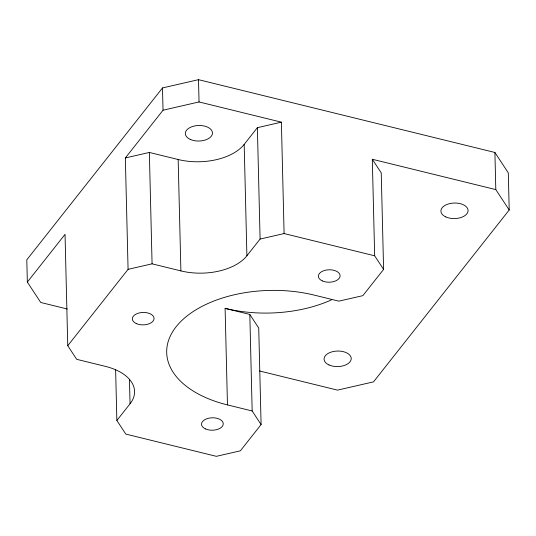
<?xml version="1.0" encoding="UTF-8"?>
<svg xmlns="http://www.w3.org/2000/svg" width="536" height="536" viewBox="0 0 536 536"><rect width="100%" height="100%" fill="white"/><g stroke="black" fill="none" stroke-linecap="round" stroke-linejoin="round"><path stroke-width="0.8" d="M259.498 370.966L337.499 390.128L373.505 381.867L509.2 209.985L508.296 172.86L494.902 152.465L198.501 79.67L162.495 87.931L26.8 259.813L27.343 282.09L40.736 302.478L67.375 309.017M27.343 282.09L65.037 234.339L67.757 345.727L76.688 359.321L105.505 366.403A49.815 28.502 -1.4 0 1 130.054 403.782L116.861 420.492L125.793 434.086L216.356 456.33L240.363 450.823L261.092 424.566L258.734 328.032L249.81 314.438L225.107 308.368L227.465 404.908L252.168 410.971L261.092 424.566M67.757 345.727L128.071 269.34L125.344 157.953L163.038 110.208L199.044 101.947L281.38 122.168L284.1 233.555L374.671 255.799L383.595 269.394L362.865 295.651L338.859 301.158L314.163 295.095A104.151 59.59 -1.4 0 0 176.13 326.746A104.151 59.59 -1.4 0 0 227.465 404.908M125.344 157.953L149.35 152.445L178.166 159.52A49.815 28.502 -1.4 0 0 244.181 144.385L257.374 127.675L281.38 122.168M128.071 269.34L152.077 263.833L180.893 270.908A49.815 28.502 -1.4 0 0 246.902 255.773L260.094 239.063L284.1 233.555M374.671 255.799L372.306 159.266L495.807 189.597L509.2 209.985M372.306 159.266L381.237 172.86L383.595 269.394M494.902 152.465L495.807 189.597M257.374 127.675L260.094 239.063M249.81 314.438L252.168 410.971M244.181 144.385L246.902 255.773M198.501 79.67L199.044 101.947M178.166 159.52L180.893 270.908M162.495 87.931L163.038 110.208M149.35 152.445L152.077 263.833M129.464 379.676L130.054 403.782M115.622 369.786L116.861 420.492M331.523 299.852A104.151 59.59 -1.4 0 1 225.107 308.368M328.99 364.942A13.588 7.772 -1.4 0 0 351.04 359.884A13.588 7.772 -1.4 0 0 332.91 351.603A13.588 7.772 -1.4 0 0 328.99 364.942M445.838 216.933A13.588 7.772 -1.4 0 0 467.888 211.881A13.588 7.772 -1.4 0 0 449.758 203.593A13.588 7.772 -1.4 0 0 445.838 216.933M190.24 139.394A13.588 7.772 -1.4 0 0 212.29 134.342A13.588 7.772 -1.4 0 0 194.166 126.054A13.588 7.772 -1.4 0 0 190.24 139.394M136.271 323.563A10.867 6.218 -1.4 0 0 153.912 319.516A10.867 6.218 -1.4 0 0 139.407 312.89A10.867 6.218 -1.4 0 0 136.271 323.563M322.31 280.898A10.867 6.218 -1.4 0 0 339.951 276.857A10.867 6.218 -1.4 0 0 325.453 270.224A10.867 6.218 -1.4 0 0 322.31 280.898M205.462 428.907A10.867 6.218 -1.4 0 0 223.103 424.867A10.867 6.218 -1.4 0 0 208.598 418.234A10.867 6.218 -1.4 0 0 205.462 428.907"/></g></svg>
